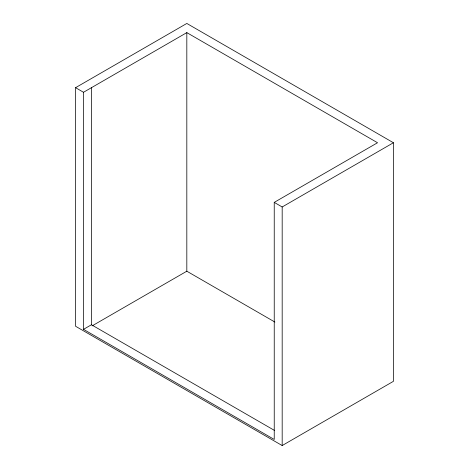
<?xml version="1.0" encoding="UTF-8"?>
<svg xmlns="http://www.w3.org/2000/svg" width="469" height="469" viewBox="0 0 469 469"><rect width="100%" height="100%" fill="white"/><g stroke="black" fill="none" stroke-linecap="round" stroke-linejoin="round"><path stroke-width="0.7" d="M75.568 87.68L186.82 23.45L393.432 142.74L393.432 381.32L282.18 445.55L75.568 326.26L75.568 87.68L83.511 92.27L186.82 32.625L377.539 142.74L274.236 202.379L274.236 439.459L83.511 329.344L83.511 92.27M274.236 202.379L282.18 206.97L393.432 142.74M83.511 329.344L91.461 324.759L274.576 430.478M92.088 325.896L186.82 271.205L274.893 322.056M282.18 206.97L282.18 445.55M186.82 32.625L186.82 271.205M91.461 87.68L91.461 324.759"/></g></svg>
